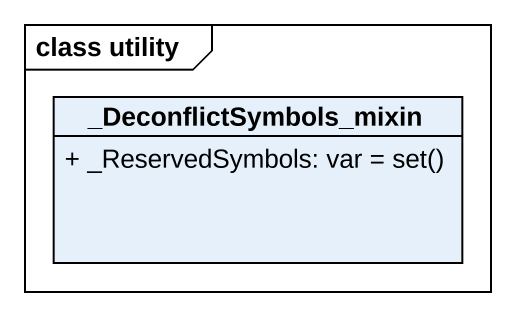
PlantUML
@startuml
mainframe class utility
hide circle
hide empty members
skinparam classAttributeIconSize 0
class "_DeconflictSymbols_mixin" as DeconflictSymbols_mixin {
  {field} + _ReservedSymbols: var = set()
}
@enduml
